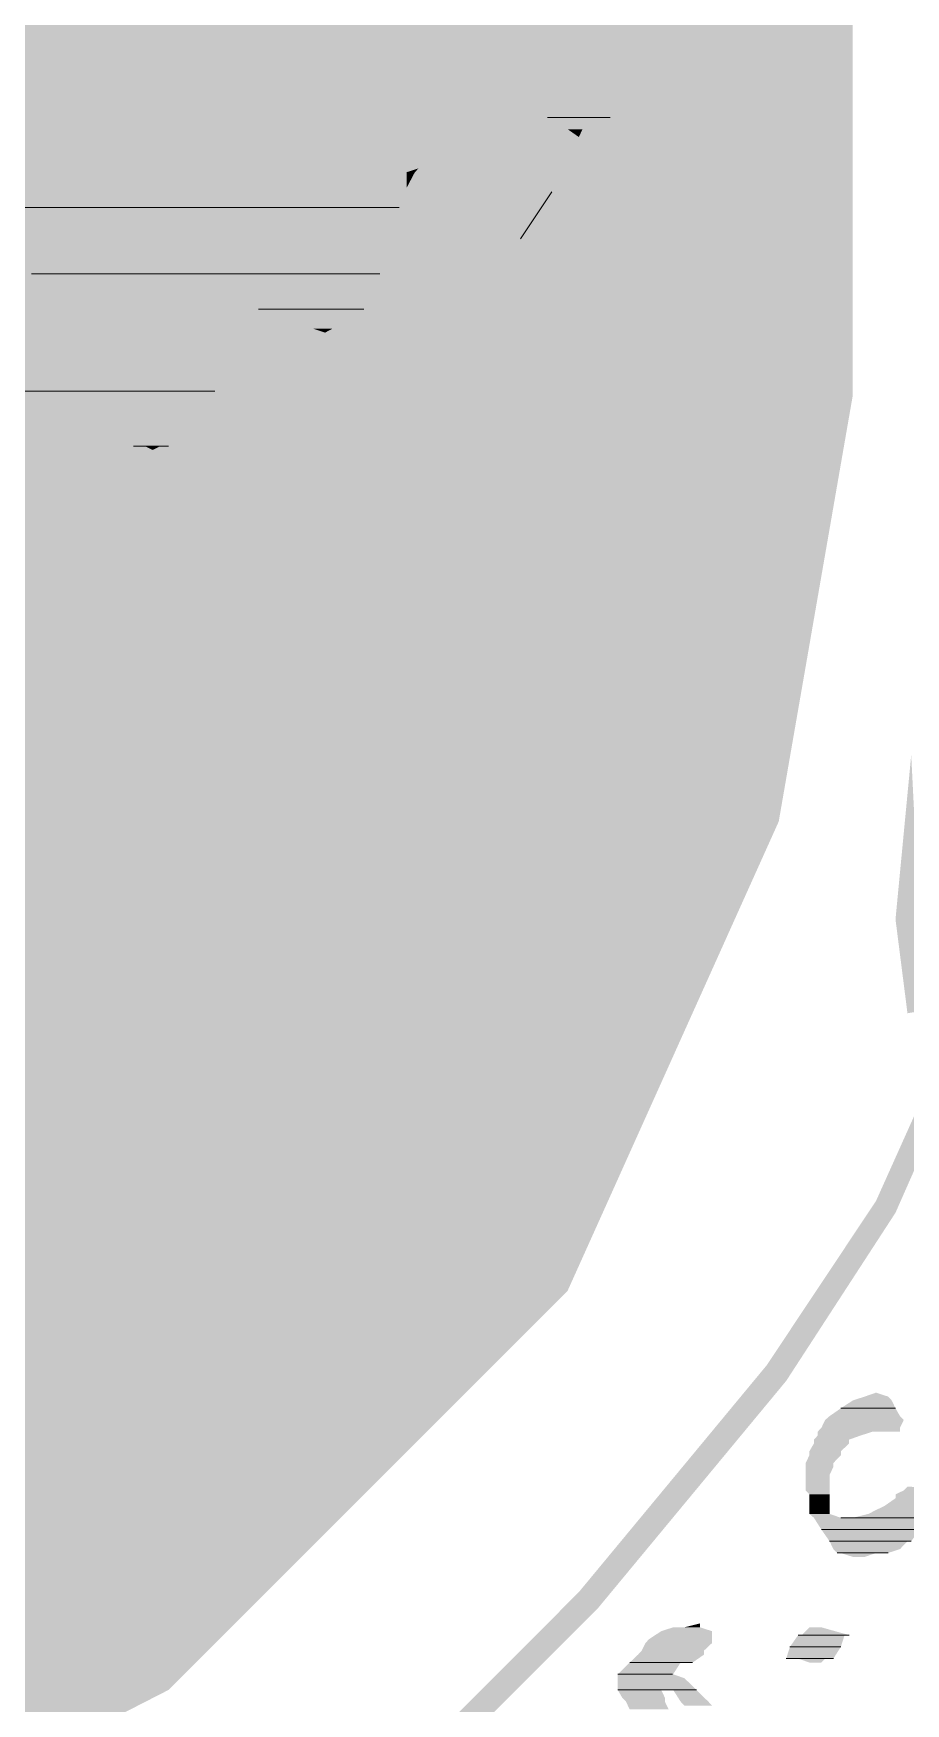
# Model space of a CAD drawing. Header units: inches. Extents: x 0.9 to 46, y 0.8 to 32.4.
# Drawn here: x 44.202 to 44.573, y 8.516 to 9.227 of the extents above; entities that cross this region are included whole.
import ezdxf

# ---------------------------------------------------------------- set-up
doc = ezdxf.new("R2010")
doc.units = ezdxf.units.IN
doc.header["$MEASUREMENT"] = 0
doc.layers.add('PDF_Geometry', color=7, linetype='Continuous')
doc.layers.add('PDF_Solid Fills', color=7, linetype='Continuous')

msp = doc.modelspace()

# ---------------------------------------------------------------- linework, layer by layer
at = {"layer": 'PDF_Geometry', "lineweight": 9}
for points in [[(44.42072, 9.19149), (44.44082, 9.19149)], [(44.42072, 9.19149), (44.44752, 9.19149), (44.44082, 9.19149)], [(44.19578, 9.15317), (44.19419, 9.15317), (44.31766, 9.15317)], [(44.19578, 9.15317), (44.31766, 9.15317)], [(44.32085, 9.15317), (44.31766, 9.15317), (44.35595, 9.15317)], [(44.32085, 9.15317), (44.35754, 9.15317), (44.35595, 9.15317)], [(44.20088, 9.12484), (44.34755, 9.12484)], [(44.20088, 9.12484), (44.34925, 9.12484), (44.34765, 9.12484)], [(44.29756, 9.10984), (44.34255, 9.10984)], [(44.29756, 9.10984), (44.34257, 9.10984)], [(44.19578, 9.07484), (44.19419, 9.07484), (44.27905, 9.07484)], [(44.19578, 9.07484), (44.27905, 9.07484)], [(44.24428, 9.05149), (44.25576, 9.05149)], [(44.24428, 9.05149), (44.25927, 9.05149), (44.25576, 9.05149)], [(44.54579, 8.6415), (44.56913, 8.6415)], [(44.54579, 8.6415), (44.56913, 8.6415)], [(44.53749, 8.58985), (44.57915, 8.58985)], [(44.53749, 8.58985), (44.58088, 8.58985), (44.57929, 8.58985)], [(44.55089, 8.59485), (44.54579, 8.59485), (44.58599, 8.59485)], [(44.55089, 8.59485), (44.58589, 8.59485)], [(44.541, 8.58484), (44.57434, 8.58484)], [(44.541, 8.58484), (44.57578, 8.58484), (44.57418, 8.58484)], [(44.54419, 8.57986), (44.56078, 8.57986)], [(44.54419, 8.57986), (44.56589, 8.57986), (44.56078, 8.57986)], [(44.52409, 8.53985), (44.54575, 8.53985)], [(44.52409, 8.53985), (44.54575, 8.53985)], [(44.5292, 8.54486), (44.5276, 8.54486), (44.54738, 8.54486)], [(44.5292, 8.54486), (44.5493, 8.54486), (44.54738, 8.54486)], [(44.45581, 8.53318), (44.47914, 8.53318)], [(44.45581, 8.53318), (44.48261, 8.53318), (44.4791, 8.53318)], [(44.45581, 8.53318), (44.47749, 8.53318)], [(44.45581, 8.53318), (44.4791, 8.53318), (44.47751, 8.53318)], [(44.5225, 8.53484), (44.53917, 8.53484)], [(44.5225, 8.53484), (44.5426, 8.53484), (44.53909, 8.53484)], [(44.45071, 8.52817), (44.47404, 8.52817)], [(44.45071, 8.52817), (44.47404, 8.52817)], [(44.45071, 8.5215), (44.46904, 8.5215)], [(44.45071, 8.5215), (44.46904, 8.5215)], [(44.46921, 8.5215), (44.48421, 8.5215)], [(44.46921, 8.5215), (44.48422, 8.5215)], [(44.47432, 8.5215), (44.48433, 8.5215)], [(44.47432, 8.5215), (44.48433, 8.5215)]]:
    msp.add_lwpolyline(points, close=True, dxfattribs=at)
msp.add_lwpolyline([(44.40923, 9.13984), (44.42263, 9.15984)], dxfattribs=at)
at = {"layer": 'PDF_Solid Fills', "lineweight": 9, "transparency": 33554559}
for points in [[(44.31096, 9.26315), (44.28257, 9.2115), (44.29405, 9.2115)], [(44.31096, 9.26315), (44.32596, 9.26315), (44.29405, 9.2115)], [(44.55089, 9.07318), (44.541, 9.2315), (44.55089, 9.23817)], [(44.25098, 9.23482), (44.22258, 9.21982), (44.24747, 9.21982)], [(44.25098, 9.23482), (44.26597, 9.23482), (44.24747, 9.21982)], [(44.541, 9.07318), (44.55089, 9.07318), (44.541, 9.2315)], [(44.41593, 9.22317), (44.41434, 9.21481), (44.45741, 9.21481)], [(44.41753, 9.22483), (44.41593, 9.22317), (44.45422, 9.22317)], [(44.41593, 9.22317), (44.45422, 9.22317), (44.45741, 9.21481)], [(44.42742, 9.22649), (44.41753, 9.22483), (44.44082, 9.22483)], [(44.41753, 9.22483), (44.44082, 9.22483), (44.45422, 9.22317)], [(44.21748, 9.21816), (44.20248, 9.2115), (44.23247, 9.2115)], [(44.22258, 9.21982), (44.21748, 9.21816), (44.24428, 9.21816)], [(44.21748, 9.21816), (44.24428, 9.21816), (44.23247, 9.2115)], [(44.22258, 9.21982), (44.24747, 9.21982), (44.24428, 9.21816)], [(44.20248, 9.2115), (44.176, 9.19985), (44.20599, 9.19985)], [(44.20248, 9.2115), (44.23247, 9.2115), (44.20599, 9.19985)], [(44.28257, 9.2115), (44.27905, 9.20652), (44.28926, 9.20652)], [(44.28257, 9.2115), (44.29405, 9.2115), (44.28926, 9.20652)], [(44.41434, 9.21481), (44.41912, 9.20483), (44.46251, 9.20483)], [(44.41434, 9.21481), (44.45741, 9.21481), (44.46251, 9.20483)], [(44.27905, 9.20652), (44.21237, 9.16485), (44.24747, 9.16485)], [(44.27905, 9.20652), (44.28926, 9.20652), (44.24747, 9.16485)], [(44.41912, 9.20317), (44.41593, 9.1965), (44.45932, 9.1965)], [(44.41912, 9.20483), (44.41912, 9.20317), (44.46092, 9.20317)], [(44.41912, 9.20483), (44.46251, 9.20483), (44.46092, 9.20317)], [(44.41912, 9.20317), (44.46092, 9.20317), (44.45932, 9.1965)], [(44.43571, 9.18651), (44.41753, 9.19816), (44.04933, 8.51653)], [(44.41753, 9.19816), (44.04933, 8.51653), (44.04933, 8.56151)], [(44.176, 9.19985), (44.20599, 9.19985), (44.18908, 9.19318)], [(44.41593, 9.1965), (44.41753, 9.19484), (44.45741, 9.19484)], [(44.41593, 9.1965), (44.45932, 9.1965), (44.45741, 9.19484)], [(44.41753, 9.19484), (44.42072, 9.19149), (44.44752, 9.19149)], [(44.41753, 9.19484), (44.45741, 9.19484), (44.44752, 9.19149)], [(44.42263, 9.19149), (44.42933, 9.18651), (44.43571, 9.18651)], [(44.42263, 9.19149), (44.44082, 9.19149), (44.43571, 9.18651)], [(44.42933, 9.18651), (44.43571, 9.18651), (44.43412, 9.18316)], [(44.36073, 9.16817), (44.34414, 9.1615), (44.36073, 9.1615)], [(44.36584, 9.16983), (44.36073, 9.16817), (44.36424, 9.16817)], [(44.36073, 9.16817), (44.36424, 9.16817), (44.36073, 9.1615)], [(44.20759, 9.15984), (44.20248, 9.15649), (44.27905, 9.15649)], [(44.21078, 9.16316), (44.20759, 9.15984), (44.26087, 9.15984)], [(44.20759, 9.15984), (44.26087, 9.15984), (44.27905, 9.15649)], [(44.21237, 9.16485), (44.21078, 9.16316), (44.24747, 9.16316)], [(44.21078, 9.16316), (44.24747, 9.16316), (44.26087, 9.15984)], [(44.21237, 9.16485), (44.24747, 9.16485), (44.24747, 9.16316)], [(44.34414, 9.1615), (44.32596, 9.15483), (44.35754, 9.15483)], [(44.34414, 9.1615), (44.36073, 9.1615), (44.35754, 9.15483)], [(44.19419, 9.15317), (44.19259, 9.15151), (44.35595, 9.15151)], [(44.19419, 9.15317), (44.35595, 9.15317), (44.35595, 9.15151)], [(44.20248, 9.15649), (44.19578, 9.15317), (44.30075, 9.15317)], [(44.20248, 9.15649), (44.27905, 9.15649), (44.30075, 9.15317)], [(44.32596, 9.15483), (44.32085, 9.15317), (44.35754, 9.15317)], [(44.32596, 9.15483), (44.35754, 9.15483), (44.35754, 9.15317)], [(44.1508, 9.14982), (44.1543, 9.13818), (44.34414, 9.13818)], [(44.1508, 9.14982), (44.35403, 9.14982), (44.34414, 9.13818)], [(44.19259, 9.15151), (44.191, 9.14982), (44.35403, 9.14982)], [(44.19259, 9.15151), (44.35595, 9.15151), (44.35403, 9.14982)], [(44.41083, 9.11316), (44.41434, 9.1115), (44.41912, 9.1465)], [(44.41434, 9.1115), (44.41912, 9.1465), (44.42072, 9.13649)], [(44.41912, 9.1465), (44.42072, 9.13649), (44.45932, 9.07985)], [(44.19578, 9.13818), (44.19578, 9.13649), (44.34255, 9.13649)], [(44.19578, 9.13818), (44.34414, 9.13818), (44.34255, 9.13649)], [(44.19578, 9.13649), (44.19929, 9.13151), (44.32596, 9.13151)], [(44.19578, 9.13649), (44.34255, 9.13649), (44.32596, 9.13151)], [(44.19929, 9.13151), (44.19929, 9.12982), (44.32085, 9.12982)], [(44.19929, 9.13151), (44.32596, 9.13151), (44.32085, 9.12982)], [(44.42072, 9.13649), (44.45932, 9.07985), (44.45581, 9.07816)], [(44.19929, 9.12982), (44.20088, 9.1265), (44.32915, 9.1265)], [(44.19929, 9.12982), (44.32085, 9.12982), (44.32915, 9.1265)], [(44.20088, 9.1265), (44.20088, 9.12484), (44.34925, 9.12484)], [(44.20088, 9.1265), (44.32915, 9.1265), (44.34925, 9.12484)], [(44.20088, 9.12484), (44.20248, 9.1115), (44.34414, 9.1115)], [(44.20088, 9.12484), (44.34765, 9.12484), (44.34414, 9.1115)], [(44.20248, 9.1115), (44.20408, 9.10984), (44.29086, 9.10984)], [(44.20248, 9.1115), (44.29086, 9.1115), (44.29086, 9.10984)], [(44.20408, 9.10984), (44.20408, 9.10815), (44.28926, 9.10815)], [(44.20408, 9.10984), (44.29086, 9.10984), (44.28926, 9.10815)], [(44.29086, 9.1115), (44.29756, 9.10984), (44.34255, 9.10984)], [(44.29086, 9.1115), (44.34414, 9.1115), (44.34255, 9.10984)], [(44.30075, 9.10984), (44.30905, 9.10649), (44.33585, 9.10649)], [(44.30075, 9.10984), (44.34255, 9.10984), (44.33585, 9.10649)], [(44.39264, 9.07149), (44.39583, 9.06983), (44.41083, 9.11316)], [(44.39583, 9.06983), (44.41083, 9.11316), (44.41434, 9.1115)], [(44.20408, 9.10815), (44.20248, 9.10152), (44.29756, 9.10152)], [(44.20408, 9.10815), (44.28926, 9.10815), (44.29756, 9.10152)], [(44.30905, 9.10649), (44.32085, 9.10152), (44.32915, 9.10152)], [(44.30905, 9.10649), (44.33585, 9.10649), (44.32915, 9.10152)], [(44.20248, 9.10152), (44.19929, 9.0915), (44.31096, 9.0915)], [(44.20248, 9.10152), (44.29756, 9.10152), (44.31096, 9.0915)], [(44.32085, 9.10152), (44.32915, 9.10152), (44.32596, 9.09983)], [(44.19929, 9.0915), (44.19738, 9.08649), (44.26087, 9.08649)], [(44.19929, 9.0915), (44.25417, 9.0915), (44.26087, 9.08649)], [(44.26916, 9.0915), (44.27076, 9.08984), (44.31255, 9.08984)], [(44.26916, 9.0915), (44.31096, 9.0915), (44.31255, 9.08984)], [(44.27076, 9.08984), (44.28767, 9.0765), (44.29405, 9.0765)], [(44.27076, 9.08984), (44.31255, 9.08984), (44.29405, 9.0765)], [(44.19738, 9.08649), (44.19578, 9.07484), (44.27746, 9.07484)], [(44.19738, 9.08649), (44.26087, 9.08649), (44.27746, 9.07484)], [(44.19419, 9.07484), (44.20599, 9.07484), (44.20088, 9.07149)], [(44.21237, 9.07484), (44.22258, 9.07318), (44.28097, 9.07318)], [(44.21237, 9.07484), (44.27905, 9.07484), (44.28097, 9.07318)], [(44.45932, 9.07985), (44.45581, 9.07816), (44.48581, 9.03152)], [(44.45581, 9.07816), (44.48581, 9.03152), (44.48261, 9.02982)], [(44.22258, 9.07318), (44.22418, 9.07149), (44.28257, 9.07149)], [(44.22258, 9.07318), (44.28097, 9.07318), (44.28257, 9.07149)], [(44.22418, 9.07149), (44.23407, 9.06317), (44.27427, 9.06317)], [(44.22418, 9.07149), (44.28257, 9.07149), (44.27427, 9.06317)], [(44.36935, 9.03483), (44.37254, 9.03317), (44.39264, 9.07149)], [(44.37254, 9.03317), (44.39264, 9.07149), (44.39583, 9.06983)], [(44.5091, 8.89483), (44.51931, 8.89151), (44.541, 9.07318)], [(44.51931, 8.89151), (44.541, 9.07318), (44.55089, 9.07318)], [(44.23407, 9.06317), (44.24268, 9.05484), (44.26757, 9.05484)], [(44.23407, 9.06317), (44.27427, 9.06317), (44.26757, 9.05484)], [(44.24268, 9.05484), (44.24428, 9.05149), (44.25927, 9.05149)], [(44.24268, 9.05484), (44.26757, 9.05484), (44.25927, 9.05149)], [(44.24906, 9.05149), (44.25576, 9.05149), (44.25257, 9.04983)], [(44.33904, 8.99486), (44.34095, 8.99316), (44.36935, 9.03483)], [(44.34095, 8.99316), (44.36935, 9.03483), (44.37254, 9.03317)], [(44.48581, 9.03152), (44.48261, 9.02982), (44.50239, 8.97651)], [(44.48261, 9.02982), (44.50239, 8.97651), (44.4992, 8.97485)], [(44.31096, 8.97316), (44.31575, 8.9715), (44.33904, 8.99486)], [(44.31575, 8.9715), (44.33904, 8.99486), (44.34095, 8.99316)], [(44.4992, 8.97485), (44.49761, 8.93318), (44.4941, 8.93484)], [(44.50239, 8.97651), (44.4992, 8.97485), (44.49761, 8.93318)], [(44.32085, 8.93318), (44.32404, 8.93484), (44.31096, 8.97316)], [(44.32404, 8.93484), (44.31096, 8.97316), (44.31575, 8.9715)], [(44.35084, 8.8865), (44.32085, 8.93318), (44.32404, 8.93484)], [(44.34765, 8.88485), (44.35084, 8.8865), (44.32085, 8.93318)], [(44.4941, 8.93484), (44.42933, 8.85983), (44.42742, 8.86152)], [(44.49761, 8.93318), (44.4941, 8.93484), (44.42933, 8.85983)], [(44.57578, 8.91985), (44.57929, 8.84984), (44.56908, 8.84984)], [(44.34925, 8.88985), (44.31766, 8.83485), (44.31415, 8.83817)], [(44.34925, 8.88149), (44.34925, 8.88985), (44.31766, 8.83485)], [(44.37254, 8.8515), (44.34925, 8.88149), (44.34925, 8.88985)], [(44.42072, 8.69651), (44.42933, 8.69153), (44.5091, 8.89483)], [(44.42933, 8.69153), (44.5091, 8.89483), (44.51931, 8.89151)], [(44.36935, 8.84984), (44.37254, 8.8515), (44.34925, 8.88149)], [(44.42742, 8.86152), (44.38753, 8.80652), (44.38434, 8.80983)], [(44.42933, 8.85983), (44.42742, 8.86152), (44.38753, 8.80652)], [(44.38753, 8.80983), (44.36935, 8.84984), (44.37254, 8.8515)], [(44.38243, 8.80983), (44.38753, 8.80983), (44.36935, 8.84984)], [(44.42582, 8.80983), (44.43093, 8.80983), (44.41912, 8.8515)], [(44.43093, 8.80983), (44.41912, 8.8515), (44.42422, 8.8515)], [(44.57929, 8.84984), (44.56908, 8.84984), (44.58407, 8.81149)], [(44.56908, 8.84984), (44.58407, 8.81149), (44.57418, 8.80983)], [(44.31415, 8.83817), (44.29405, 8.81149), (44.29245, 8.81484)], [(44.31766, 8.83485), (44.31415, 8.83817), (44.29405, 8.81149)], [(44.56078, 8.72985), (44.56908, 8.72484), (44.60417, 8.82649)], [(44.56908, 8.72484), (44.60417, 8.82649), (44.61247, 8.82317)], [(44.29245, 8.81484), (44.26087, 8.78817), (44.25768, 8.79149)], [(44.29405, 8.81149), (44.29245, 8.81484), (44.26087, 8.78817)], [(44.38434, 8.80983), (44.36743, 8.77483), (44.36424, 8.77653)], [(44.38753, 8.80652), (44.38434, 8.80983), (44.36743, 8.77483)], [(44.41593, 8.76319), (44.41912, 8.7615), (44.42582, 8.80983)], [(44.41912, 8.7615), (44.42582, 8.80983), (44.43093, 8.80983)], [(44.27076, 8.7965), (44.24906, 8.78485), (44.24587, 8.78817)], [(44.27076, 8.79149), (44.27076, 8.7965), (44.24906, 8.78485)], [(44.33266, 8.76651), (44.27076, 8.79149), (44.27076, 8.7965)], [(44.33266, 8.76319), (44.33266, 8.76651), (44.27076, 8.79149)], [(44.24587, 8.78817), (44.22577, 8.75317), (44.22258, 8.75483)], [(44.24906, 8.78485), (44.24587, 8.78817), (44.22577, 8.75317)], [(44.36743, 8.77483), (44.36424, 8.77653), (44.35084, 8.7615)], [(44.36424, 8.77653), (44.35084, 8.7615), (44.35084, 8.76485)], [(44.35084, 8.76485), (44.33266, 8.76319), (44.33266, 8.76651)], [(44.35084, 8.7615), (44.35084, 8.76485), (44.33266, 8.76319)], [(44.38594, 8.73317), (44.38753, 8.73151), (44.41593, 8.76319)], [(44.38753, 8.73151), (44.41593, 8.76319), (44.41912, 8.7615)], [(44.22577, 8.75317), (44.22258, 8.75483), (44.23247, 8.72484)], [(44.22258, 8.75483), (44.23247, 8.72484), (44.22737, 8.72484)], [(44.33744, 8.70483), (44.33904, 8.70152), (44.38594, 8.73317)], [(44.33904, 8.70152), (44.38594, 8.73317), (44.38753, 8.73151)], [(44.23247, 8.72484), (44.22737, 8.72484), (44.25576, 8.65318)], [(44.22737, 8.72484), (44.25576, 8.65318), (44.25098, 8.65318)], [(44.5142, 8.65985), (44.5225, 8.65318), (44.56078, 8.72985)], [(44.5225, 8.65318), (44.56078, 8.72985), (44.56908, 8.72484)], [(44.30426, 8.66151), (44.30745, 8.65985), (44.33744, 8.70483)], [(44.30745, 8.65985), (44.33744, 8.70483), (44.33904, 8.70152)], [(44.25257, 8.52983), (44.25927, 8.5215), (44.42072, 8.69651)], [(44.25927, 8.5215), (44.42072, 8.69651), (44.42933, 8.69153)], [(44.27746, 8.61317), (44.28097, 8.60985), (44.30426, 8.66151)], [(44.28097, 8.60985), (44.30426, 8.66151), (44.30745, 8.65985)], [(44.43412, 8.56317), (44.44241, 8.5565), (44.5142, 8.65985)], [(44.44241, 8.5565), (44.5142, 8.65985), (44.5225, 8.65318)], [(44.25576, 8.65318), (44.25098, 8.65318), (44.26247, 8.6265)], [(44.25098, 8.65318), (44.26247, 8.6265), (44.25927, 8.6265)], [(44.556, 8.64651), (44.55089, 8.64485), (44.56748, 8.64485)], [(44.56078, 8.64817), (44.556, 8.64651), (44.56589, 8.64651)], [(44.556, 8.64651), (44.56589, 8.64651), (44.56748, 8.64485)], [(44.54579, 8.6415), (44.541, 8.63818), (44.57099, 8.63818)], [(44.55089, 8.64485), (44.54579, 8.6415), (44.56908, 8.6415)], [(44.54579, 8.6415), (44.56908, 8.6415), (44.57099, 8.63818)], [(44.55089, 8.64485), (44.56748, 8.64485), (44.56908, 8.6415)], [(44.53749, 8.63317), (44.53589, 8.63151), (44.57099, 8.63151)], [(44.53909, 8.63652), (44.53749, 8.63317), (44.57099, 8.63317)], [(44.53749, 8.63317), (44.57099, 8.63317), (44.57099, 8.63151)], [(44.541, 8.63818), (44.53909, 8.63652), (44.57259, 8.63652)], [(44.53909, 8.63652), (44.57259, 8.63652), (44.57099, 8.63317)], [(44.541, 8.63818), (44.57099, 8.63818), (44.57259, 8.63652)], [(44.25927, 8.6265), (44.24906, 8.59485), (44.23917, 8.58484)], [(44.26247, 8.6265), (44.25927, 8.6265), (44.24906, 8.59485)], [(44.5343, 8.6265), (44.53239, 8.62319), (44.54579, 8.62319)], [(44.53589, 8.62985), (44.5343, 8.62816), (44.5493, 8.62816)], [(44.5343, 8.62816), (44.5343, 8.6265), (44.5493, 8.6265)], [(44.5343, 8.62816), (44.5493, 8.62816), (44.5493, 8.6265)], [(44.5343, 8.6265), (44.5493, 8.6265), (44.54579, 8.62319)], [(44.53589, 8.63151), (44.53589, 8.62985), (44.55408, 8.62985)], [(44.53589, 8.63151), (44.55919, 8.63151), (44.55408, 8.62985)], [(44.53589, 8.62985), (44.55408, 8.62985), (44.5493, 8.62816)], [(44.53239, 8.6215), (44.53079, 8.61818), (44.5426, 8.61818)], [(44.53079, 8.61818), (44.53079, 8.61652), (44.5426, 8.61652)], [(44.53079, 8.61818), (44.5426, 8.61818), (44.5426, 8.61652)], [(44.53239, 8.62319), (44.53239, 8.6215), (44.54579, 8.6215)], [(44.53239, 8.62319), (44.54579, 8.62319), (44.54579, 8.6215)], [(44.53239, 8.6215), (44.54579, 8.6215), (44.5426, 8.61818)], [(44.24906, 8.59485), (44.23917, 8.58484), (44.27746, 8.61317)], [(44.23917, 8.58484), (44.27746, 8.61317), (44.28097, 8.60985)], [(44.53079, 8.61652), (44.53079, 8.61317), (44.541, 8.61317)], [(44.53079, 8.61652), (44.5426, 8.61652), (44.541, 8.61317)], [(44.53079, 8.61317), (44.53079, 8.6065), (44.541, 8.6065)], [(44.53079, 8.61317), (44.541, 8.61317), (44.541, 8.6065)], [(44.53079, 8.6065), (44.53239, 8.60484), (44.541, 8.60484)], [(44.53079, 8.6065), (44.541, 8.6065), (44.541, 8.60484)], [(44.53239, 8.60484), (44.53239, 8.60149), (44.541, 8.60149)], [(44.53239, 8.60484), (44.541, 8.60484), (44.541, 8.60149)], [(44.57259, 8.6065), (44.56908, 8.60484), (44.59588, 8.60484)], [(44.56908, 8.60484), (44.56908, 8.60318), (44.59588, 8.60318)], [(44.56908, 8.60484), (44.59588, 8.60484), (44.59588, 8.60318)], [(44.57418, 8.60816), (44.57259, 8.6065), (44.60098, 8.6065)], [(44.57259, 8.6065), (44.60098, 8.6065), (44.59588, 8.60484)], [(44.53239, 8.60149), (44.53239, 8.59983), (44.541, 8.59983)], [(44.53239, 8.60149), (44.541, 8.60149), (44.541, 8.59983)], [(44.53239, 8.59983), (44.53239, 8.59651), (44.541, 8.59651)], [(44.53239, 8.59983), (44.541, 8.59983), (44.541, 8.59651)], [(44.56078, 8.59817), (44.55759, 8.59651), (44.58918, 8.59651)], [(44.56429, 8.59983), (44.56078, 8.59817), (44.59077, 8.59817)], [(44.56078, 8.59817), (44.59077, 8.59817), (44.58918, 8.59651)], [(44.56908, 8.60318), (44.56429, 8.59983), (44.59237, 8.59983)], [(44.56429, 8.59983), (44.59237, 8.59983), (44.59077, 8.59817)], [(44.56908, 8.60318), (44.59588, 8.60318), (44.59237, 8.59983)], [(44.53239, 8.59651), (44.5343, 8.59485), (44.54579, 8.59485)], [(44.53239, 8.59651), (44.541, 8.59651), (44.54579, 8.59485)], [(44.5343, 8.59485), (44.53749, 8.58985), (44.58088, 8.58985)], [(44.5343, 8.59485), (44.58599, 8.59485), (44.58088, 8.58985)], [(44.53749, 8.58985), (44.541, 8.58484), (44.57578, 8.58484)], [(44.53749, 8.58985), (44.57929, 8.58985), (44.57578, 8.58484)], [(44.55759, 8.59651), (44.55089, 8.59485), (44.58599, 8.59485)], [(44.55759, 8.59651), (44.58918, 8.59651), (44.58599, 8.59485)], [(44.541, 8.58484), (44.5426, 8.58152), (44.57099, 8.58152)], [(44.541, 8.58484), (44.57418, 8.58484), (44.57099, 8.58152)], [(44.5426, 8.58152), (44.54419, 8.57986), (44.56589, 8.57986)], [(44.5426, 8.58152), (44.57099, 8.58152), (44.56589, 8.57986)], [(44.54579, 8.57986), (44.55089, 8.57817), (44.556, 8.57817)], [(44.54579, 8.57986), (44.56078, 8.57986), (44.556, 8.57817)], [(44.34765, 8.47652), (44.35403, 8.46819), (44.43412, 8.56317)], [(44.35403, 8.46819), (44.43412, 8.56317), (44.44241, 8.5565)], [(44.47432, 8.54818), (44.46921, 8.54652), (44.49091, 8.54652)], [(44.47432, 8.54818), (44.48581, 8.54818), (44.49091, 8.54652)], [(44.48581, 8.54984), (44.4791, 8.54818), (44.48581, 8.54818)], [(44.53239, 8.54818), (44.5292, 8.54486), (44.5493, 8.54486)], [(44.53239, 8.54818), (44.53749, 8.54818), (44.5493, 8.54486)], [(44.46251, 8.54151), (44.46092, 8.53819), (44.4874, 8.53819)], [(44.46411, 8.54317), (44.46251, 8.54151), (44.49091, 8.54151)], [(44.46251, 8.54151), (44.49091, 8.54151), (44.4874, 8.53819)], [(44.46921, 8.54652), (44.46411, 8.54317), (44.49091, 8.54317)], [(44.46411, 8.54317), (44.49091, 8.54317), (44.49091, 8.54151)], [(44.46921, 8.54652), (44.49091, 8.54652), (44.49091, 8.54317)], [(44.52409, 8.53985), (44.5225, 8.53484), (44.5426, 8.53484)], [(44.5276, 8.54486), (44.52409, 8.53985), (44.54579, 8.53985)], [(44.52409, 8.53985), (44.54579, 8.53985), (44.5426, 8.53484)], [(44.5276, 8.54486), (44.54738, 8.54486), (44.54579, 8.53985)], [(44.45581, 8.53318), (44.45071, 8.52817), (44.47432, 8.52817)], [(44.45932, 8.5365), (44.45581, 8.53318), (44.48261, 8.53318)], [(44.45581, 8.53318), (44.47751, 8.53318), (44.47432, 8.52817)], [(44.46092, 8.53819), (44.45932, 8.5365), (44.4874, 8.5365)], [(44.45932, 8.5365), (44.4874, 8.5365), (44.48261, 8.53318)], [(44.46092, 8.53819), (44.4874, 8.53819), (44.4874, 8.5365)], [(44.5276, 8.53484), (44.53239, 8.53318), (44.53749, 8.53318)], [(44.5276, 8.53484), (44.53909, 8.53484), (44.53749, 8.53318)], [(44.04742, 8.42486), (44.05093, 8.41484), (44.25257, 8.52983)], [(44.05093, 8.41484), (44.25257, 8.52983), (44.25927, 8.5215)], [(44.45071, 8.52817), (44.45071, 8.52651), (44.4791, 8.52651)], [(44.45071, 8.52817), (44.47432, 8.52817), (44.4791, 8.52651)], [(44.45071, 8.52651), (44.45071, 8.52316), (44.48261, 8.52316)], [(44.45071, 8.52651), (44.4791, 8.52651), (44.48261, 8.52316)], [(44.45071, 8.52316), (44.45071, 8.5215), (44.48421, 8.5215)], [(44.45071, 8.52316), (44.48261, 8.52316), (44.48421, 8.5215)], [(44.45071, 8.5215), (44.45262, 8.51819), (44.47081, 8.51819)], [(44.45071, 8.5215), (44.46921, 8.5215), (44.47081, 8.51819)], [(44.47432, 8.5215), (44.47751, 8.51653), (44.48931, 8.51653)], [(44.47432, 8.5215), (44.48421, 8.5215), (44.48931, 8.51653)], [(44.45262, 8.51819), (44.45422, 8.51653), (44.47081, 8.51653)], [(44.45262, 8.51819), (44.47081, 8.51819), (44.47081, 8.51653)], [(44.45422, 8.51653), (44.45581, 8.51318), (44.4724, 8.51318)], [(44.45422, 8.51653), (44.47081, 8.51653), (44.4724, 8.51318)], [(44.47751, 8.51653), (44.4791, 8.51483), (44.49091, 8.51483)], [(44.47751, 8.51653), (44.48931, 8.51653), (44.49091, 8.51483)]]:
    msp.add_solid(points, dxfattribs=at)
at = {"layer": 'PDF_Solid Fills', "color": 9, "lineweight": 9, "true_color": 0xc0c0c0, "transparency": 33554559}
for points in [[(44.04933, 9.23482), (44.04933, 9.14149), (44.54579, 9.14149)], [(44.04933, 9.23482), (44.54579, 9.23482), (44.54579, 9.14149)], [(44.04933, 9.14149), (44.04933, 9.11316), (44.41242, 9.11316)], [(44.04933, 9.14149), (44.41912, 9.14149), (44.41242, 9.11316)], [(44.41912, 9.14149), (44.45741, 9.07816), (44.54579, 9.07816)], [(44.41912, 9.14149), (44.54579, 9.14149), (44.54579, 9.07816)], [(44.04933, 9.11316), (44.04933, 9.07149), (44.39424, 9.07149)], [(44.04933, 9.11316), (44.41242, 9.11316), (44.39424, 9.07149)], [(44.45741, 9.07816), (44.46092, 9.07318), (44.54579, 9.07318)], [(44.45741, 9.07816), (44.54579, 9.07816), (44.54579, 9.07318)], [(44.04933, 9.07149), (44.04933, 9.03317), (44.37094, 9.03317)], [(44.04933, 9.07149), (44.39424, 9.07149), (44.37094, 9.03317)], [(44.46092, 9.07318), (44.48421, 9.02982), (44.53909, 9.02982)], [(44.46092, 9.07318), (44.54579, 9.07318), (44.53909, 9.02982)], [(44.04933, 9.03317), (44.04933, 8.99316), (44.33904, 8.99316)], [(44.04933, 9.03317), (44.37094, 9.03317), (44.33904, 8.99316)], [(44.48421, 9.02982), (44.5008, 8.97651), (44.5292, 8.97651)], [(44.48421, 9.02982), (44.53909, 9.02982), (44.5292, 8.97651)], [(44.04933, 8.99316), (44.04933, 8.9715), (44.31255, 8.9715)], [(44.04933, 8.99316), (44.33904, 8.99316), (44.31255, 8.9715)], [(44.5008, 8.97651), (44.49601, 8.93484), (44.5225, 8.93484)], [(44.5008, 8.97651), (44.5292, 8.97651), (44.5225, 8.93484)], [(44.04933, 8.9715), (44.04933, 8.93484), (44.32245, 8.93484)], [(44.04933, 8.9715), (44.31255, 8.9715), (44.32245, 8.93484)], [(44.04933, 8.93484), (44.04933, 8.88485), (44.34925, 8.88485)], [(44.04933, 8.93484), (44.32245, 8.93484), (44.34925, 8.88485)], [(44.49601, 8.93484), (44.45741, 8.89317), (44.5142, 8.89317)], [(44.49601, 8.93484), (44.5225, 8.93484), (44.5142, 8.89317)], [(44.45741, 8.89317), (44.42933, 8.85983), (44.5008, 8.85983)], [(44.45741, 8.89317), (44.5142, 8.89317), (44.5008, 8.85983)], [(44.04933, 8.88485), (44.04933, 8.83651), (44.31575, 8.83651)], [(44.04933, 8.88485), (44.34925, 8.88485), (44.31575, 8.83651)], [(44.42933, 8.85983), (44.42072, 8.8515), (44.49601, 8.8515)], [(44.42933, 8.85983), (44.5008, 8.85983), (44.49601, 8.8515)], [(44.42072, 8.8515), (44.42933, 8.80983), (44.47751, 8.80983)], [(44.42072, 8.8515), (44.49601, 8.8515), (44.47751, 8.80983)], [(44.04933, 8.83651), (44.04933, 8.81319), (44.29245, 8.81319)], [(44.04933, 8.83651), (44.31575, 8.83651), (44.29245, 8.81319)], [(44.04933, 8.81319), (44.04933, 8.78983), (44.25927, 8.78983)], [(44.04933, 8.81319), (44.29245, 8.81319), (44.25927, 8.78983)], [(44.42933, 8.80983), (44.41753, 8.76319), (44.45581, 8.76319)], [(44.42933, 8.80983), (44.47751, 8.80983), (44.45581, 8.76319)], [(44.04933, 8.78983), (44.04933, 8.78651), (44.24747, 8.78651)], [(44.04933, 8.78983), (44.25927, 8.78983), (44.24747, 8.78651)], [(44.04933, 8.78651), (44.04933, 8.75317), (44.22418, 8.75317)], [(44.04933, 8.78651), (44.24747, 8.78651), (44.22418, 8.75317)], [(44.41753, 8.76319), (44.38753, 8.73151), (44.44241, 8.73151)], [(44.41753, 8.76319), (44.45581, 8.76319), (44.44241, 8.73151)], [(44.04933, 8.75317), (44.04933, 8.72484), (44.22928, 8.72484)], [(44.04933, 8.75317), (44.22418, 8.75317), (44.22928, 8.72484)], [(44.04933, 8.72484), (44.04933, 8.65318), (44.25257, 8.65318)], [(44.04933, 8.72484), (44.22928, 8.72484), (44.25257, 8.65318)], [(44.38753, 8.73151), (44.33744, 8.70317), (44.42933, 8.70317)], [(44.38753, 8.73151), (44.44241, 8.73151), (44.42933, 8.70317)], [(44.33744, 8.70317), (44.33074, 8.69316), (44.42422, 8.69316)], [(44.33744, 8.70317), (44.42933, 8.70317), (44.42422, 8.69316)], [(44.33074, 8.69316), (44.30586, 8.65985), (44.39072, 8.65985)], [(44.33074, 8.69316), (44.42422, 8.69316), (44.39072, 8.65985)], [(44.30586, 8.65985), (44.27905, 8.61151), (44.34255, 8.61151)], [(44.30586, 8.65985), (44.39072, 8.65985), (44.34255, 8.61151)], [(44.04933, 8.65318), (44.04933, 8.6265), (44.26087, 8.6265)], [(44.04933, 8.65318), (44.25257, 8.65318), (44.26087, 8.6265)], [(44.04933, 8.6265), (44.04933, 8.61151), (44.25417, 8.61151)], [(44.04933, 8.6265), (44.26087, 8.6265), (44.25417, 8.61151)], [(44.04933, 8.61151), (44.04933, 8.58985), (44.24428, 8.58985)], [(44.04933, 8.61151), (44.25417, 8.61151), (44.24428, 8.58985)], [(44.27905, 8.61151), (44.24428, 8.58985), (44.32085, 8.58985)], [(44.27905, 8.61151), (44.34255, 8.61151), (44.32085, 8.58985)], [(44.04933, 8.58985), (44.04933, 8.52651), (44.25576, 8.52651)], [(44.04933, 8.58985), (44.32085, 8.58985), (44.25576, 8.52651)], [(44.04933, 8.52651), (44.25576, 8.52651), (44.04933, 8.41985)]]:
    msp.add_solid(points, dxfattribs=at)
at = {"layer": 'PDF_Solid Fills', "color": 251, "lineweight": 9, "true_color": 0x4d4d4d, "transparency": 33554559}
for points in [[(44.41912, 9.14149), (44.41242, 9.11316), (44.43763, 9.11316)], [(44.41242, 9.11316), (44.39743, 9.07816), (44.45741, 9.07816)], [(44.41242, 9.11316), (44.43763, 9.11316), (44.45741, 9.07816)], [(44.39743, 9.07816), (44.39424, 9.07149), (44.46092, 9.07149)], [(44.39743, 9.07816), (44.45741, 9.07816), (44.46092, 9.07149)], [(44.39424, 9.07149), (44.37094, 9.03317), (44.48261, 9.03317)], [(44.39424, 9.07149), (44.46092, 9.07149), (44.48261, 9.03317)], [(44.37094, 9.03317), (44.36743, 9.02982), (44.48421, 9.02982)], [(44.37094, 9.03317), (44.48261, 9.03317), (44.48421, 9.02982)], [(44.36743, 9.02982), (44.33904, 8.99316), (44.49601, 8.99316)], [(44.36743, 9.02982), (44.48421, 9.02982), (44.49601, 8.99316)], [(44.33904, 8.99316), (44.31766, 8.97651), (44.5008, 8.97651)], [(44.33904, 8.99316), (44.49601, 8.99316), (44.5008, 8.97651)], [(44.31766, 8.97651), (44.31255, 8.9715), (44.5008, 8.9715)], [(44.31766, 8.97651), (44.5008, 8.97651), (44.5008, 8.9715)], [(44.31255, 8.9715), (44.32245, 8.93484), (44.49601, 8.93484)], [(44.31255, 8.9715), (44.5008, 8.9715), (44.49601, 8.93484)], [(44.32245, 8.93484), (44.34925, 8.88485), (44.45071, 8.88485)], [(44.32245, 8.93484), (44.49601, 8.93484), (44.45071, 8.88485)], [(44.34925, 8.88485), (44.33266, 8.85983), (44.42933, 8.85983)], [(44.34925, 8.88485), (44.45071, 8.88485), (44.42933, 8.85983)], [(44.33266, 8.85983), (44.31575, 8.83651), (44.40923, 8.83651)], [(44.33266, 8.85983), (44.42933, 8.85983), (44.40923, 8.83651)], [(44.42072, 8.8515), (44.40923, 8.83651), (44.42422, 8.83651)], [(44.31575, 8.83651), (44.29245, 8.81319), (44.38913, 8.81319)], [(44.31575, 8.83651), (44.40923, 8.83651), (44.38913, 8.81319)], [(44.40923, 8.83651), (44.38913, 8.81319), (44.42742, 8.81319)], [(44.40923, 8.83651), (44.42422, 8.83651), (44.42742, 8.81319)], [(44.29245, 8.81319), (44.28576, 8.80818), (44.38594, 8.80818)], [(44.29245, 8.81319), (44.38913, 8.81319), (44.38594, 8.80818)], [(44.38913, 8.81319), (44.38594, 8.80983), (44.42933, 8.80983)], [(44.38913, 8.81319), (44.42742, 8.81319), (44.42933, 8.80983)], [(44.28576, 8.80818), (44.26406, 8.79318), (44.37573, 8.79318)], [(44.28576, 8.80818), (44.38594, 8.80818), (44.37573, 8.79318)], [(44.38594, 8.80818), (44.36584, 8.77483), (44.42072, 8.77483)], [(44.38594, 8.80983), (44.38594, 8.80818), (44.42742, 8.80818)], [(44.38594, 8.80983), (44.42933, 8.80983), (44.42742, 8.80818)], [(44.38594, 8.80818), (44.42742, 8.80818), (44.42072, 8.77483)], [(44.25927, 8.78983), (44.24747, 8.78651), (44.28576, 8.78651)], [(44.26406, 8.79318), (44.27076, 8.79318), (44.25927, 8.78983)], [(44.27076, 8.79318), (44.25927, 8.78983), (44.27905, 8.78983)], [(44.25927, 8.78983), (44.27905, 8.78983), (44.28576, 8.78651)], [(44.27076, 8.79318), (44.30905, 8.77483), (44.36584, 8.77483)], [(44.27076, 8.79318), (44.37573, 8.79318), (44.36584, 8.77483)], [(44.24747, 8.78651), (44.23247, 8.76485), (44.33266, 8.76485)], [(44.24747, 8.78651), (44.28576, 8.78651), (44.33266, 8.76485)], [(44.30905, 8.77483), (44.33266, 8.76485), (44.35244, 8.76485)], [(44.30905, 8.77483), (44.36584, 8.77483), (44.35244, 8.76485)], [(44.36584, 8.77483), (44.35244, 8.76485), (44.41753, 8.76485)], [(44.36584, 8.77483), (44.42072, 8.77483), (44.41753, 8.76485)], [(44.23088, 8.76319), (44.22418, 8.75317), (44.40923, 8.75317)], [(44.23247, 8.76485), (44.23088, 8.76319), (44.35084, 8.76319)], [(44.23088, 8.76319), (44.41753, 8.76319), (44.40923, 8.75317)], [(44.23247, 8.76485), (44.33266, 8.76485), (44.35084, 8.76319)], [(44.33266, 8.76485), (44.35244, 8.76485), (44.35084, 8.76319)], [(44.35244, 8.76485), (44.35084, 8.76319), (44.41753, 8.76319)], [(44.35244, 8.76485), (44.41753, 8.76485), (44.41753, 8.76319)], [(44.22418, 8.75317), (44.22928, 8.73151), (44.38753, 8.73151)], [(44.22418, 8.75317), (44.40923, 8.75317), (44.38753, 8.73151)], [(44.22928, 8.73151), (44.22928, 8.72484), (44.37414, 8.72484)], [(44.22928, 8.73151), (44.38753, 8.73151), (44.37414, 8.72484)], [(44.22928, 8.72484), (44.23758, 8.70317), (44.33744, 8.70317)], [(44.22928, 8.72484), (44.37414, 8.72484), (44.33744, 8.70317)], [(44.23758, 8.70317), (44.25098, 8.65985), (44.30586, 8.65985)], [(44.23758, 8.70317), (44.33744, 8.70317), (44.30586, 8.65985)], [(44.25098, 8.65985), (44.25257, 8.65318), (44.30075, 8.65318)], [(44.25098, 8.65985), (44.30586, 8.65985), (44.30075, 8.65318)], [(44.25257, 8.65318), (44.26087, 8.6265), (44.28576, 8.6265)], [(44.25257, 8.65318), (44.30075, 8.65318), (44.28576, 8.6265)], [(44.26087, 8.6265), (44.25417, 8.61151), (44.27905, 8.61151)], [(44.26087, 8.6265), (44.28576, 8.6265), (44.27905, 8.61151)], [(44.25417, 8.61151), (44.27905, 8.61151), (44.24428, 8.58985)]]:
    msp.add_solid(points, dxfattribs=at)

doc.saveas('drawing.dxf')
